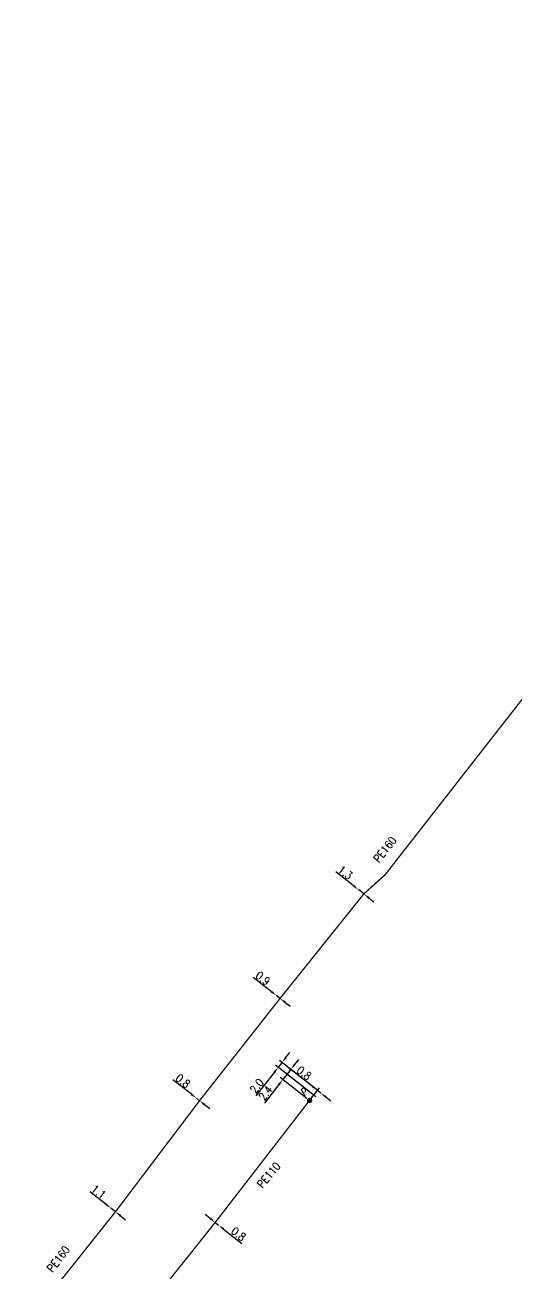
# Model space of a CAD drawing. Header units: millimetres. Extents: x 138988 to 140002, y 128990 to 130001.
# Drawn here: x 139757.5 to 139849.8, y 129766.1 to 130000.1 of the extents above; entities that cross this region are included whole.
import ezdxf
from ezdxf.enums import TextEntityAlignment as Align

# ---------------------------------------------------------------- set-up
doc = ezdxf.new("R2010")
doc.units = ezdxf.units.MM
doc.header["$PDMODE"] = 34
doc.linetypes.add('L_25_PE', pattern=[2000, 1000, 1000])
doc.layers.get('0').update_dxf_attribs({"linetype": 'CONTINUOUS'})
doc.layers.get('Defpoints').update_dxf_attribs({"linetype": 'CONTINUOUS'})
for name, color, linetype in [('L_150', 1, 'CONTINUOUS'), ('L_300', 7, 'CONTINUOUS'), ('L_340', 7, 'CONTINUOUS')]:
    doc.layers.add(name, color=color, linetype=linetype)
doc.styles.add('G_ROMANS', font='ROMANS.SHX', dxfattribs={"width": 0.75})
doc.styles.get("Standard").update_dxf_attribs({"font": 'romans.shx', "width": 0.85})
doc.dimstyles.get("Standard").update_dxf_attribs({"dimtxt": 1.5, "dimasz": 1.2, "dimexe": 0.625, "dimexo": 0.625, "dimgap": 0.25, "dimtad": 1, "dimdec": 1, "dimzin": 0, "dimdsep": 46, "dimtxsty": 'Standard', "dimcen": -0.5, "dimadec": 0, "dimazin": 0, "dimtfac": 1, "dimtdec": 1, "dimtmove": 0, "dimatfit": 3, "dimfxl": 0, "dimtolj": 1, "dimtzin": 0, "dimarcsym": 0})

# ---------------------------------------------------------------- blocks, each defined once
blk = doc.blocks.new('*D194')
at = {"layer": 'Defpoints', "color": 0, "linetype": 'Continuous', "transparency": 16777216}
for p in [(139773.68, 129778.28), (139773.68, 129778.28), (139774.54, 129777.6)]:
    blk.add_point(p, dxfattribs=at)
at = {"layer": 'L_150', "color": 0, "linetype": 'Continuous', "lineweight": -2, "transparency": 16777216}
for p, q in [((139772.73, 129779.02), (139769.72, 129781.37)), ((139774.54, 129777.6), (139773.68, 129778.28)), ((139775.49, 129776.86), (139776.43, 129776.12))]:
    blk.add_line(p, q, dxfattribs=at)
at = {"layer": 'L_150', "color": 0, "linetype": 'Continuous', "transparency": 16777216}
for points in [[(139772.85, 129779.18), (139772.61, 129778.86), (139773.68, 129778.28)], [(139775.61, 129777.02), (139775.36, 129776.71), (139774.54, 129777.6)]]:
    blk.add_solid(points, dxfattribs=at)
at = {"layer": 'L_150', "color": 0, "linetype": 'Continuous', "transparency": 16777216, "insert": (139771.37, 129781.35), "char_height": 1.5, "attachment_point": 5, "rotation": 322.0008}
blk.add_mtext('\\A1;1.1', dxfattribs=at)
blk = doc.blocks.new('*D195')
at = {"layer": 'Defpoints', "color": 0, "linetype": 'Continuous', "transparency": 16777216}
for p in [(139789.74, 129798.9), (139789.74, 129798.9), (139790.33, 129798.43)]:
    blk.add_point(p, dxfattribs=at)
at = {"layer": 'L_150', "color": 0, "linetype": 'Continuous', "lineweight": -2, "transparency": 16777216}
for p, q in [((139788.79, 129799.63), (139785.34, 129802.32)), ((139790.33, 129798.43), (139789.74, 129798.9)), ((139791.28, 129797.7), (139792.23, 129796.96))]:
    blk.add_line(p, q, dxfattribs=at)
at = {"layer": 'L_150', "color": 0, "linetype": 'Continuous', "transparency": 16777216}
for points in [[(139788.92, 129799.79), (139788.67, 129799.47), (139789.74, 129798.9)], [(139791.4, 129797.85), (139791.16, 129797.54), (139790.33, 129798.43)]]:
    blk.add_solid(points, dxfattribs=at)
at = {"layer": 'L_150', "color": 0, "linetype": 'Continuous', "transparency": 16777216, "insert": (139787.21, 129802.13), "char_height": 1.5, "attachment_point": 5, "rotation": 322.1009}
blk.add_mtext('\\A1;0.8', dxfattribs=at)
blk = doc.blocks.new('*D208')
at = {"layer": 'Defpoints', "color": 0, "linetype": 'Continuous', "transparency": 16777216}
for p in [(139793.27, 129775.6), (139793.9, 129775.1), (139793.9, 129775.1)]:
    blk.add_point(p, dxfattribs=at)
at = {"layer": 'L_150', "color": 0, "linetype": 'Continuous', "lineweight": -2, "transparency": 16777216}
for p, q in [((139792.32, 129776.34), (139791.38, 129777.08)), ((139793.27, 129775.6), (139793.9, 129775.1)), ((139794.84, 129774.36), (139798.28, 129771.67))]:
    blk.add_line(p, q, dxfattribs=at)
at = {"layer": 'L_150', "color": 0, "linetype": 'Continuous', "transparency": 16777216}
for points in [[(139792.45, 129776.5), (139792.2, 129776.18), (139793.27, 129775.6)], [(139794.96, 129774.52), (139794.72, 129774.21), (139793.9, 129775.1)]]:
    blk.add_solid(points, dxfattribs=at)
at = {"layer": 'L_150', "color": 0, "linetype": 'Continuous', "transparency": 16777216, "insert": (139797.65, 129773.43), "char_height": 1.5, "attachment_point": 5, "rotation": 321.8717}
blk.add_mtext('\\A1;0.8', dxfattribs=at)
blk = doc.blocks.new('L_340_07')
at = {"color": 0, "linetype": 'Continuous', "const_width": 0.25, "flags": 128}
blk.add_lwpolyline([(0, 0), (1.25, 0)], dxfattribs=at)
at = {"color": 0, "linetype": 'Continuous', "flags": 128}
blk.add_lwpolyline([(1.25, -0.5), (1.25, 0.5)], dxfattribs=at)
at = {"color": 0, "linetype": 'Continuous', "style": 'G_ROMANS', "width": 0.75, "flags": 3}
for tag, p in [('DEF_LEG', (0.72, -3.47)), ('DEF_COUP', (0.72, -5.97)), ('DEF_TYPE', (0.72, -8.47))]:
    blk.add_attdef(tag, text='', height=1.2, dxfattribs=at).set_placement(p, align=Align.MIDDLE)
blk = doc.blocks.new('L_300_12')
at = {"color": 0, "linetype": 'Continuous', "const_width": 0.497, "flags": 128}
blk.add_lwpolyline([(-0.25, 0, 1), (0.25, 0, 1)], format="xyb", close=True, dxfattribs=at)
at = {"color": 0, "linetype": 'Continuous', "style": 'G_ROMANS', "width": 0.75}
blk.add_text('P', height=1.5, dxfattribs=at).set_placement((0, 1.85), align=Align.MIDDLE)
at = {"color": 0, "linetype": 'Continuous', "width": 0.75, "flags": 3}
for tag, p in [('DEF_LEG', (0, -5)), ('DEF_COUP', (0, -7.5)), ('DEF_TYPE', (0, -10))]:
    blk.add_attdef(tag, text='', height=1.2, dxfattribs=at).set_placement(p, align=Align.MIDDLE)
blk = doc.blocks.new('*D536')
at = {"layer": 'Defpoints', "color": 0, "linetype": 'Continuous', "transparency": 16777216}
for p in [(139807.46, 129804.29), (139813.09, 129799.87), (139810.98, 129798.48)]:
    blk.add_point(p, dxfattribs=at)
at = {"layer": 'L_300', "color": 0, "linetype": 'Continuous', "lineweight": -2, "transparency": 16777216}
for p, q in [((139808.2, 129805.24), (139808.94, 129806.18)), ((139807.46, 129804.29), (139805.98, 129802.41)), ((139812.6, 129800.26), (139806.97, 129804.68)), ((139805.24, 129801.46), (139802.5, 129797.98)), ((139810.49, 129798.86), (139805.49, 129802.79))]:
    blk.add_line(p, q, dxfattribs=at)
at = {"layer": 'L_300', "color": 0, "linetype": 'Continuous', "transparency": 16777216}
for points in [[(139808.05, 129805.36), (139808.36, 129805.11), (139807.46, 129804.29)], [(139805.08, 129801.59), (139805.4, 129801.34), (139805.98, 129802.41)]]:
    blk.add_solid(points, dxfattribs=at)
at = {"layer": 'L_300', "color": 0, "linetype": 'Continuous', "transparency": 16777216, "insert": (139802.71, 129799.86), "char_height": 1.5, "attachment_point": 5, "rotation": 51.8601}
blk.add_mtext('\\A1;2.4', dxfattribs=at)
blk = doc.blocks.new('*D537')
at = {"layer": 'Defpoints', "color": 0, "linetype": 'Continuous', "transparency": 16777216}
for p in [(139813.09, 129799.87), (139813.09, 129799.87), (139810.98, 129798.48)]:
    blk.add_point(p, dxfattribs=at)
at = {"layer": 'L_300', "color": 0, "linetype": 'Continuous', "lineweight": -2, "transparency": 16777216}
for p, q in [((139811.52, 129801.11), (139808.08, 129803.81)), ((139811.37, 129798.97), (139812.85, 129800.86)), ((139813.09, 129799.87), (139812.46, 129800.37)), ((139814.04, 129799.13), (139814.98, 129798.39))]:
    blk.add_line(p, q, dxfattribs=at)
at = {"layer": 'L_300', "color": 0, "linetype": 'Continuous', "transparency": 16777216}
for points in [[(139811.64, 129801.26), (139811.4, 129800.95), (139812.46, 129800.37)], [(139814.16, 129799.29), (139813.91, 129798.97), (139813.09, 129799.87)]]:
    blk.add_solid(points, dxfattribs=at)
at = {"layer": 'L_300', "color": 0, "linetype": 'Continuous', "transparency": 16777216, "insert": (139809.95, 129803.61), "char_height": 1.5, "attachment_point": 5, "rotation": 321.8488}
blk.add_mtext('\\A1;0.8', dxfattribs=at)
blk = doc.blocks.new('*D538')
at = {"layer": 'Defpoints', "color": 0, "linetype": 'Continuous', "transparency": 16777216}
for p in [(139805.81, 129805.59), (139811.75, 129799.46), (139813.09, 129799.87)]:
    blk.add_point(p, dxfattribs=at)
at = {"layer": 'L_300', "color": 0, "linetype": 'Continuous', "lineweight": -2, "transparency": 16777216}
for p, q in [((139805.81, 129805.59), (139805.1, 129804.69)), ((139812.6, 129800.26), (139805.32, 129805.98)), ((139806.55, 129806.53), (139807.29, 129807.48)), ((139804.36, 129803.74), (139800.89, 129799.33)), ((139811.26, 129799.85), (139804.61, 129805.07))]:
    blk.add_line(p, q, dxfattribs=at)
at = {"layer": 'L_300', "color": 0, "linetype": 'Continuous', "transparency": 16777216}
for points in [[(139806.4, 129806.66), (139806.71, 129806.41), (139805.81, 129805.59)], [(139804.2, 129803.87), (139804.52, 129803.62), (139805.1, 129804.69)]]:
    blk.add_solid(points, dxfattribs=at)
at = {"layer": 'L_300', "color": 0, "linetype": 'Continuous', "transparency": 16777216, "insert": (139801.09, 129801.19), "char_height": 1.5, "attachment_point": 5, "rotation": 51.8601}
blk.add_mtext('\\A1;2.0', dxfattribs=at)
blk = doc.blocks.new('*D541')
at = {"layer": 'Defpoints', "color": 0, "linetype": 'Continuous', "transparency": 16777216}
for p in [(139804.74, 129818.16), (139804.74, 129818.16), (139805.45, 129817.61)]:
    blk.add_point(p, dxfattribs=at)
at = {"layer": 'L_150', "color": 0, "linetype": 'Continuous', "lineweight": -2, "transparency": 16777216}
for p, q in [((139803.79, 129818.9), (139800.39, 129821.55)), ((139805.45, 129817.61), (139804.74, 129818.16)), ((139806.4, 129816.87), (139807.34, 129816.13))]:
    blk.add_line(p, q, dxfattribs=at)
at = {"layer": 'L_150', "color": 0, "linetype": 'Continuous', "transparency": 16777216}
for points in [[(139803.91, 129819.06), (139803.67, 129818.74), (139804.74, 129818.16)], [(139806.52, 129817.03), (139806.27, 129816.71), (139805.45, 129817.61)]]:
    blk.add_solid(points, dxfattribs=at)
at = {"layer": 'L_150', "color": 0, "linetype": 'Continuous', "transparency": 16777216, "insert": (139802.23, 129821.38), "char_height": 1.5, "attachment_point": 5, "rotation": 322.0999}
blk.add_mtext('\\A1;0.9', dxfattribs=at)
blk = doc.blocks.new('*D542')
at = {"layer": 'Defpoints', "color": 0, "linetype": 'Continuous', "transparency": 16777216}
for p in [(139820.15, 129838.01), (139820.15, 129838.01), (139821.17, 129837.2)]:
    blk.add_point(p, dxfattribs=at)
at = {"layer": 'L_150', "color": 0, "linetype": 'Continuous', "lineweight": -2, "transparency": 16777216}
for p, q in [((139819.2, 129838.75), (139815.91, 129841.33)), ((139821.17, 129837.2), (139820.15, 129838.01)), ((139822.11, 129836.46), (139823.06, 129835.72))]:
    blk.add_line(p, q, dxfattribs=at)
at = {"layer": 'L_150', "color": 0, "linetype": 'Continuous', "transparency": 16777216}
for points in [[(139819.33, 129838.9), (139819.08, 129838.59), (139820.15, 129838.01)], [(139822.24, 129836.62), (139821.99, 129836.31), (139821.17, 129837.2)]]:
    blk.add_solid(points, dxfattribs=at)
at = {"layer": 'L_150', "color": 0, "linetype": 'Continuous', "transparency": 16777216, "insert": (139817.7, 129841.2), "char_height": 1.5, "attachment_point": 5, "rotation": 321.8903}
blk.add_mtext('\\A1;1.3', dxfattribs=at)

msp = doc.modelspace()

# ---------------------------------------------------------------- linework, layer by layer
at = {"layer": 'L_150', "linetype": 'L_25_PE', "const_width": 0.25, "flags": 128}
for points in [[(139715.05, 129704.82), (139729.6, 129721.6), (139739.2, 129732.5), (139741.55, 129735.41), (139741.8, 129736.36), (139741.98, 129737.76), (139760.88, 129760.46), (139774.54, 129777.6), (139790.33, 129798.43), (139805.45, 129817.61), (139821.17, 129837.2), (139821.17, 129837.2), (139821.17, 129837.2), (139821.17, 129837.2), (139821.17, 129837.2), (139825.18, 129840.8), (139857.82, 129882.55), (139864.27, 129891.36), (139874.66, 129905.51), (139882.33, 129915.83), (139890.63, 129929.88), (139902.01, 129950.13), (139909.38, 129966.33), (139913.46, 129974.75), (139916.91, 129981.88), (139919.53, 129988.79), (139923.13, 129998.03), (139923.82, 130000)], [(139717.61, 129685.84), (139721.86, 129691.52), (139721.86, 129691.52), (139751.96, 129725.17), (139770.2, 129746.7), (139793.27, 129775.6), (139810.98, 129798.48)]]:
    msp.add_lwpolyline(points, dxfattribs=at)

# ---------------------------------------------------------------- block references
at = {"layer": 'L_300', "rotation": 30.86287633131112}
msp.add_blockref('L_300_12', (139810.98, 129798.48), dxfattribs=at)
at = {"layer": 'L_340', "rotation": 52.2249324494274}
msp.add_blockref('L_340_07', (139810.98, 129798.48), dxfattribs=at)

# ---------------------------------------------------------------- texts
at = {"layer": 'L_150', "linetype": 'Continuous', "width": 0.85}
for s, rotation, p in [('PE160', 51.6099, (139824.02, 129842.93)), ('PE110', 49.9698, (139802.14, 129781.91)), ('PE160', 52.3182, (139762.74, 129766.13))]:
    msp.add_text(s, height=1.5, rotation=rotation, dxfattribs=at).set_placement(p)

# ---------------------------------------------------------------- dimensions: what is measured, and where the dimension line sits
at = {"layer": 'L_150', "linetype": 'Continuous'}
for base, p1, p2, angle, picture, middle in [((139820.15, 129838.01), (139821.17, 129837.2), (139820.15, 129838.01), 321.8903, '*D542', (139817.08, 129840.41)), ((139804.74, 129818.16), (139805.45, 129817.61), (139804.74, 129818.16), 322.0999, '*D541', (139801.62, 129820.59)), ((139789.74, 129798.9), (139790.33, 129798.43), (139789.74, 129798.9), 322.1009, '*D195', (139786.59, 129801.34)), ((139773.68, 129778.28), (139774.54, 129777.6), (139773.68, 129778.28), 322.0008, '*D194', (139770.75, 129780.57)), ((139793.9, 129775.1), (139793.27, 129775.6), (139793.9, 129775.1), 141.8717, '*D208', (139797.03, 129772.64))]:
    dim = msp.add_linear_dim(base=base, p1=p1, p2=p2, angle=angle, dimstyle='Standard', dxfattribs=at)
    dim.commit()
    dim.dimension.update_dxf_attribs({"geometry": picture, "text_midpoint": middle, "dimtype": 160})
at = {"layer": 'L_300', "linetype": 'Continuous'}
dim = msp.add_linear_dim(base=(139805.81, 129805.59), p1=(139811.75, 129799.46), p2=(139813.09, 129799.87), angle=231.8601, text='2.0', dimstyle='Standard', dxfattribs=at)
dim.commit()
dim.dimension.update_dxf_attribs({"geometry": '*D538', "text_midpoint": (139801.87, 129800.57), "dimtype": 160})
for base, angle, picture, middle in [((139807.46, 129804.29), 231.8601, '*D536', (139803.5, 129799.25)), ((139813.09, 129799.87), 141.8488, '*D537', (139809.33, 129802.83))]:
    dim = msp.add_linear_dim(base=base, p1=(139810.98, 129798.48), p2=(139813.09, 129799.87), angle=angle, dimstyle='Standard', dxfattribs=at)
    dim.commit()
    dim.dimension.update_dxf_attribs({"geometry": picture, "text_midpoint": middle, "dimtype": 160})

doc.saveas('drawing.dxf')
